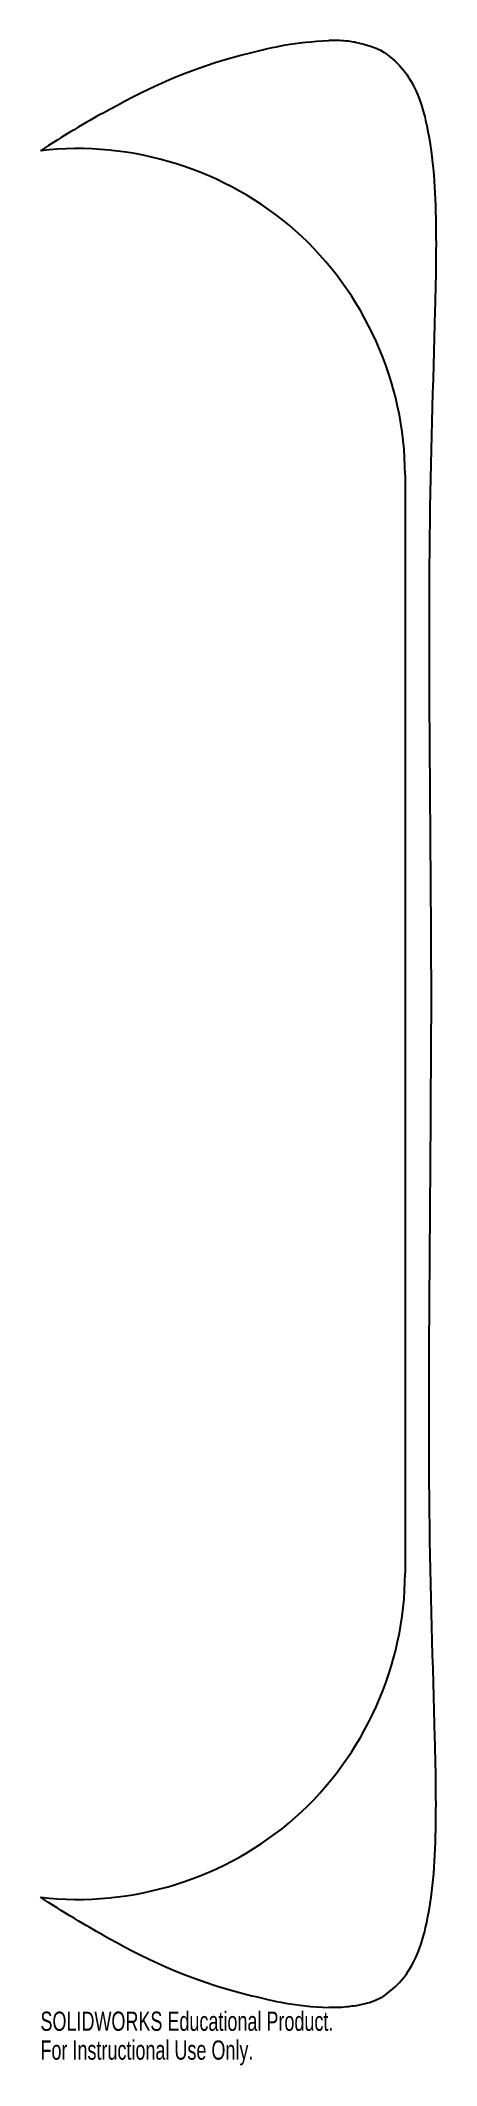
# Model space of a CAD drawing. Header units: millimetres. Extents: x -132 to -32, y -262 to 247.
import ezdxf

# ---------------------------------------------------------------- set-up
doc = ezdxf.new("R2010")
doc.units = ezdxf.units.MM
doc.styles.add('SLDTEXTSTYLE0', font='TXT', dxfattribs={"width": 0.7})

msp = doc.modelspace()

# ---------------------------------------------------------------- linework, layer by layer
at = {"color": 7, "linetype": 'Continuous', "lineweight": 25}
msp.add_line((-40, 138), (-40, -138), dxfattribs=at)
for points in [[(-78.52, 244.15), (-73.37, 245.42), (-67.71, 246.84), (-59.2, 247.1)], [(-57.72, 247.13), (-58.22, 247.12), (-58.71, 247.11), (-59.2, 247.1)], [(-57.68, 247.13), (-57.69, 247.13), (-57.71, 247.13), (-57.72, 247.13)], [(-57.45, 247.13), (-57.52, 247.13), (-57.6, 247.13), (-57.68, 247.13)], [(-56.49, 247.11), (-56.8, 247.12), (-57.12, 247.13), (-57.45, 247.13)], [(-52.55, 246.68), (-53.57, 246.86), (-54.83, 247.05), (-56.49, 247.11)], [(-116.2, 228.8), (-106.1, 234.4), (-95.63, 239.96), (-78.52, 244.15)], [(-116.2, 228.8), (-119.53, 226.96), (-126.49, 222.86), (-131.72, 219.42)], [(-116.2, -228.8), (-119.53, -226.96), (-126.49, -222.86), (-131.72, -219.42)], [(-116.2, -228.8), (-106.1, -234.4), (-95.63, -239.96), (-78.52, -244.15)], [(-78.52, -244.15), (-73.37, -245.42), (-67.71, -246.84), (-59.2, -247.1)], [(-57.72, -247.13), (-58.22, -247.12), (-58.71, -247.11), (-59.2, -247.1)], [(-57.68, -247.13), (-57.69, -247.13), (-57.71, -247.13), (-57.72, -247.13)], [(-57.45, -247.13), (-57.52, -247.13), (-57.6, -247.13), (-57.68, -247.13)], [(-56.49, -247.11), (-56.8, -247.12), (-57.12, -247.13), (-57.45, -247.13)], [(-52.55, -246.68), (-53.57, -246.86), (-54.83, -247.05), (-56.49, -247.11)]]:
    msp.add_open_spline(points, degree=3, dxfattribs=at)
for points, knots in [([(-52.55, 246.68), (-46.23, 245.52), (-44.96, 243.95), (-41.4, 241.02), (-40.21, 239.52), (-37.23, 234.96), (-36.14, 231.89), (-35.27, 228.8)], [0, 0, 0, 0, 0.25, 0.25, 0.5, 0.5, 1, 1, 1, 1]), ([(-35.27, 228.8), (-34.85, 227.31), (-33.7, 221.81), (-32.78, 213.99), (-32.52, 209.87), (-32.1, 197.24), (-32.26, 188.36), (-32.97, 161.19), (-33.64, 142.02), (-34.29, 83.49), (-33.46, 41.96), (-33.46, 0)], [0, 0, 0, 0, 0.0625, 0.0625, 0.125, 0.125, 0.25, 0.25, 0.5, 0.5, 1, 1, 1, 1]), ([(-40, 138), (-40, 161.09), (-50.29, 183.99), (-84.83, 214.65), (-108.79, 222.16), (-131.72, 219.42)], [0, 0, 0, 0, 0.5, 0.5, 1, 1, 1, 1]), ([(-35.27, -228.8), (-34.85, -227.31), (-33.7, -221.81), (-32.78, -213.99), (-32.52, -209.87), (-32.1, -197.24), (-32.26, -188.36), (-32.97, -161.19), (-33.64, -142.02), (-34.29, -83.49), (-33.46, -41.96), (-33.46, 0)], [0, 0, 0, 0, 0.0625, 0.0625, 0.125, 0.125, 0.25, 0.25, 0.5, 0.5, 1, 1, 1, 1]), ([(-131.72, -219.42), (-108.79, -222.16), (-84.83, -214.65), (-50.29, -183.99), (-40, -161.09), (-40, -138)], [0, 0, 0, 0, 0.5, 0.5, 1, 1, 1, 1]), ([(-52.55, -246.68), (-46.23, -245.52), (-44.96, -243.95), (-41.4, -241.02), (-40.21, -239.52), (-37.23, -234.96), (-36.14, -231.89), (-35.27, -228.8)], [0, 0, 0, 0, 0.25, 0.25, 0.5, 0.5, 1, 1, 1, 1])]:
    msp.add_open_spline(points, degree=3, knots=knots, dxfattribs=at)

# ---------------------------------------------------------------- texts
at = {"color": 7, "linetype": 'Continuous', "char_height": 4.8336, "attachment_point": 1, "style": 'SLDTEXTSTYLE0'}
for s, insert in [('SOLIDWORKS Educational Product.', (-131.72, -248.15)), ('For Instructional Use Only.', (-131.72, -255.4))]:
    msp.add_mtext(s, dxfattribs=dict(at, insert=insert))

doc.saveas('drawing.dxf')
